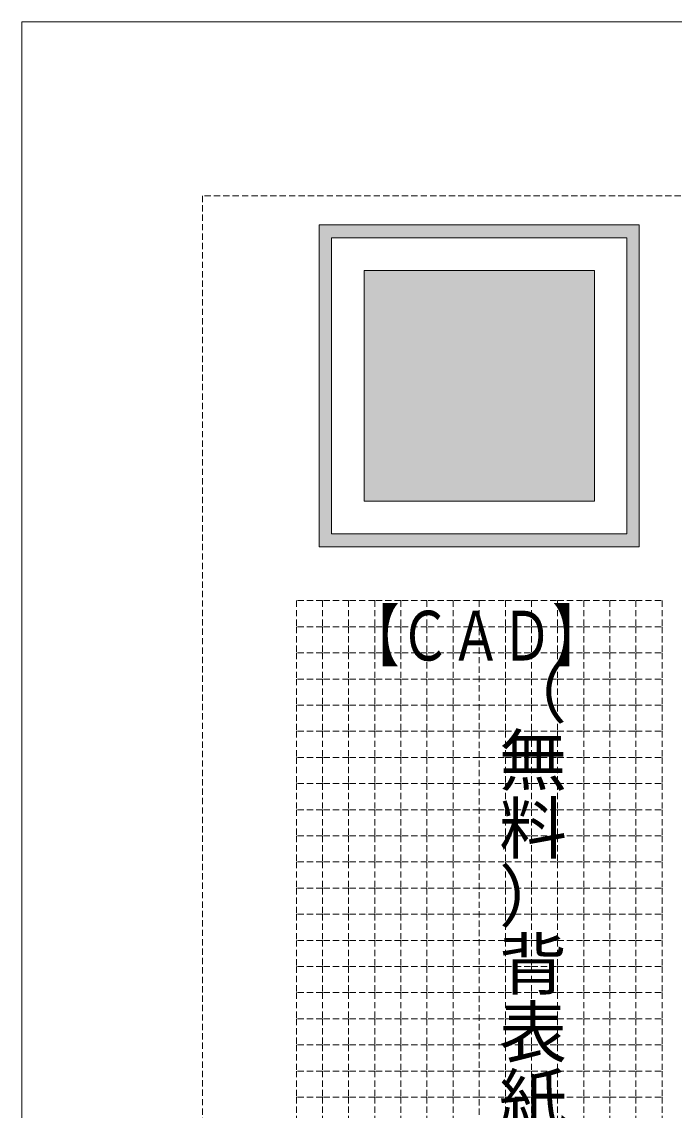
# Model space of a CAD drawing. Units: millimetres on the paper. Extents: x -148 to 311, y -210 to 210.
# Drawn here: x -148 to -23.1, y 1.8 to 210 of the extents above; entities that cross this region are included whole.
import ezdxf
from ezdxf.enums import TextEntityAlignment as Align

# ---------------------------------------------------------------- set-up
doc = ezdxf.new("R2010")
doc.units = ezdxf.units.MM
doc.linetypes.add('DASHED1', pattern=[1.8, 1.2, -0.6])
doc.layers.add('0-0', color=3, linetype='DASHED1', lineweight=9)
doc.styles.add('@ＭＳ ゴシック', font='')
doc.styles.add('ＭＳ ゴシック', font='')
doc.styles.get('@ＭＳ ゴシック').set_extended_font_data('@MS Gothic')
doc.styles.get('ＭＳ ゴシック').set_extended_font_data('MS Gothic')

msp = doc.modelspace()

# ---------------------------------------------------------------- linework, layer by layer
at = {"layer": '0-0'}
for p, q in [((-7.434, 176.701), (-113.434, 176.701)), ((-113.434, 176.701), (-113.434, -126.299)), ((-70.434, 99.261), (-70.434, 94.261)), ((-65.434, 99.261), (-65.434, 94.261)), ((-60.434, 99.261), (-60.434, -105.739)), ((-55.434, 99.261), (-55.434, 94.261)), ((-50.434, 99.261), (-50.434, 94.261)), ((-70.434, 94.261), (-70.434, 89.261)), ((-65.434, 94.261), (-65.434, 89.261)), ((-55.434, 94.261), (-55.434, 89.261)), ((-50.434, 94.261), (-50.434, 89.261)), ((-70.434, 89.261), (-70.434, 84.261)), ((-65.434, 89.261), (-65.434, 84.261)), ((-55.434, 89.261), (-55.434, 84.261)), ((-50.434, 89.261), (-50.434, 84.261)), ((-70.434, 84.261), (-70.434, 79.261)), ((-65.434, 84.261), (-65.434, 79.261)), ((-55.434, 84.261), (-55.434, 79.261)), ((-50.434, 84.261), (-50.434, 79.261)), ((-70.434, 79.261), (-70.434, 74.261)), ((-65.434, 79.261), (-65.434, 74.261)), ((-55.434, 79.261), (-55.434, 74.261)), ((-50.434, 79.261), (-50.434, 74.261)), ((-70.434, 74.261), (-70.434, 69.261)), ((-65.434, 74.261), (-65.434, 69.261)), ((-55.434, 74.261), (-55.434, 69.261)), ((-50.434, 74.261), (-50.434, 69.261)), ((-70.434, 69.261), (-70.434, 64.261)), ((-65.434, 69.261), (-65.434, 64.261)), ((-55.434, 69.261), (-55.434, 64.261)), ((-50.434, 69.261), (-50.434, 64.261)), ((-70.434, 64.261), (-70.434, 59.261)), ((-65.434, 64.261), (-65.434, 59.261)), ((-55.434, 64.261), (-55.434, 59.261)), ((-50.434, 64.261), (-50.434, 59.261)), ((-70.434, 59.261), (-70.434, 54.261)), ((-65.434, 59.261), (-65.434, 54.261)), ((-55.434, 59.261), (-55.434, 54.261)), ((-50.434, 59.261), (-50.434, 54.261)), ((-70.434, 54.261), (-70.434, 49.261)), ((-65.434, 54.261), (-65.434, 49.261)), ((-55.434, 54.261), (-55.434, 49.261)), ((-50.434, 54.261), (-50.434, 49.261)), ((-70.434, 49.261), (-70.434, 44.261)), ((-65.434, 49.261), (-65.434, 44.261)), ((-55.434, 49.261), (-55.434, 44.261)), ((-50.434, 49.261), (-50.434, 44.261)), ((-70.434, 44.261), (-70.434, 39.261)), ((-65.434, 44.261), (-65.434, 39.261)), ((-55.434, 44.261), (-55.434, 39.261)), ((-50.434, 44.261), (-50.434, 39.261)), ((-70.434, 39.261), (-70.434, 34.261)), ((-65.434, 39.261), (-65.434, 34.261)), ((-55.434, 39.261), (-55.434, 34.261)), ((-50.434, 39.261), (-50.434, 34.261)), ((-70.434, 34.261), (-70.434, 29.261)), ((-65.434, 34.261), (-65.434, 29.261)), ((-55.434, 34.261), (-55.434, 29.261)), ((-50.434, 34.261), (-50.434, 29.261)), ((-70.434, 29.261), (-70.434, 24.261)), ((-65.434, 29.261), (-65.434, 24.261)), ((-55.434, 29.261), (-55.434, 24.261)), ((-50.434, 29.261), (-50.434, 24.261)), ((-70.434, 24.261), (-70.434, 19.261)), ((-65.434, 24.261), (-65.434, 19.261)), ((-55.434, 24.261), (-55.434, 19.261)), ((-50.434, 24.261), (-50.434, 19.261)), ((-70.434, 19.261), (-70.434, 14.261)), ((-65.434, 19.261), (-65.434, 14.261)), ((-55.434, 19.261), (-55.434, 14.261)), ((-50.434, 19.261), (-50.434, 14.261)), ((-70.434, 14.261), (-70.434, 9.261)), ((-65.434, 14.261), (-65.434, 9.261)), ((-55.434, 14.261), (-55.434, 9.261)), ((-50.434, 14.261), (-50.434, 9.261)), ((-70.434, 9.261), (-70.434, 4.261)), ((-65.434, 9.261), (-65.434, 4.261)), ((-55.434, 9.261), (-55.434, 4.261)), ((-50.434, 9.261), (-50.434, 4.261)), ((-70.434, 4.261), (-70.434, -0.739)), ((-65.434, 4.261), (-65.434, -0.739)), ((-55.434, 4.261), (-55.434, -0.739)), ((-50.434, 4.261), (-50.434, -0.739))]:
    msp.add_line(p, q, dxfattribs=at)
at = {"layer": '0-0', "color": 7, "linetype": 'Continuous'}
for p, q in [((-91.057, 109.562), (-91.057, 171.124)), ((-29.81, 171.124), (-29.81, 109.562)), ((-88.678, 168.655), (-32.189, 168.655)), ((-88.678, 112.031), (-88.678, 168.655)), ((-32.189, 168.655), (-32.189, 112.031)), ((-32.189, 146.638), (-32.189, 168.655)), ((-82.484, 162.427), (-38.383, 162.427)), ((-82.484, 162.427), (-38.383, 162.427)), ((-82.484, 118.259), (-82.484, 162.427)), ((-38.383, 162.427), (-38.383, 118.259)), ((-82.484, 118.259), (-82.484, 140.343)), ((-91.057, 109.562), (-91.057, 131.579)), ((-38.383, 118.259), (-82.484, 118.259)), ((-29.81, 109.562), (-91.057, 109.562))]:
    msp.add_line(p, q, dxfattribs=at)
for points in [[(148, 210), (-148, 210), (-148, -210)], [(-91.057, 171.124), (-30.262, 171.124), (-29.81, 171.124)], [(-32.189, 112.031), (-74.565, 112.031), (-88.678, 112.031), (-74.428, 112.031)]]:
    msp.add_lwpolyline(points, dxfattribs=at)
at = {"layer": '0-0'}
for points in [[(-90.434, 99.261), (-95.434, 99.261), (-95.434, 94.261)], [(-85.434, 99.261), (-90.434, 99.261), (-90.434, 94.261)], [(-80.434, 99.261), (-85.434, 99.261), (-85.434, 94.261)], [(-75.434, 99.261), (-80.434, 99.261), (-80.434, 94.261)], [(-70.434, 99.261), (-75.434, 99.261), (-75.434, 94.261)], [(-60.434, 99.261), (-65.434, 99.261), (-70.434, 99.261)], [(-60.434, 99.261), (-55.434, 99.261), (-50.434, 99.261)], [(-50.434, 99.261), (-45.434, 99.261), (-45.434, 94.261)], [(-45.434, 99.261), (-40.434, 99.261), (-40.434, 94.261)], [(-40.434, 99.261), (-35.434, 99.261), (-35.434, 94.261)], [(-35.434, 99.261), (-30.434, 99.261), (-30.434, 94.261)], [(-30.434, 99.261), (-25.434, 99.261), (-25.434, 94.261)], [(-90.434, 94.261), (-95.434, 94.261), (-95.434, 89.261)], [(-85.434, 94.261), (-90.434, 94.261), (-90.434, 89.261)], [(-80.434, 94.261), (-85.434, 94.261), (-85.434, 89.261)], [(-75.434, 94.261), (-80.434, 94.261), (-80.434, 89.261)], [(-70.434, 94.261), (-75.434, 94.261), (-75.434, 89.261)], [(-60.434, 94.261), (-65.434, 94.261), (-70.434, 94.261)], [(-60.434, 94.261), (-55.434, 94.261), (-50.434, 94.261)], [(-50.434, 94.261), (-45.434, 94.261), (-45.434, 89.261)], [(-45.434, 94.261), (-40.434, 94.261), (-40.434, 89.261)], [(-40.434, 94.261), (-35.434, 94.261), (-35.434, 89.261)], [(-35.434, 94.261), (-30.434, 94.261), (-30.434, 89.261)], [(-30.434, 94.261), (-25.434, 94.261), (-25.434, 89.261)], [(-90.434, 89.261), (-95.434, 89.261), (-95.434, 84.261)], [(-85.434, 89.261), (-90.434, 89.261), (-90.434, 84.261)], [(-80.434, 89.261), (-85.434, 89.261), (-85.434, 84.261)], [(-75.434, 89.261), (-80.434, 89.261), (-80.434, 84.261)], [(-70.434, 89.261), (-75.434, 89.261), (-75.434, 84.261)], [(-60.434, 89.261), (-65.434, 89.261), (-70.434, 89.261)], [(-60.434, 89.261), (-55.434, 89.261), (-50.434, 89.261)], [(-50.434, 89.261), (-45.434, 89.261), (-45.434, 84.261)], [(-45.434, 89.261), (-40.434, 89.261), (-40.434, 84.261)], [(-40.434, 89.261), (-35.434, 89.261), (-35.434, 84.261)], [(-35.434, 89.261), (-30.434, 89.261), (-30.434, 84.261)], [(-30.434, 89.261), (-25.434, 89.261), (-25.434, 84.261)], [(-90.434, 84.261), (-95.434, 84.261), (-95.434, 79.261)], [(-85.434, 84.261), (-90.434, 84.261), (-90.434, 79.261)], [(-80.434, 84.261), (-85.434, 84.261), (-85.434, 79.261)], [(-75.434, 84.261), (-80.434, 84.261), (-80.434, 79.261)], [(-70.434, 84.261), (-75.434, 84.261), (-75.434, 79.261)], [(-60.434, 84.261), (-65.434, 84.261), (-70.434, 84.261)], [(-60.434, 84.261), (-55.434, 84.261), (-50.434, 84.261)], [(-50.434, 84.261), (-45.434, 84.261), (-45.434, 79.261)], [(-45.434, 84.261), (-40.434, 84.261), (-40.434, 79.261)], [(-40.434, 84.261), (-35.434, 84.261), (-35.434, 79.261)], [(-35.434, 84.261), (-30.434, 84.261), (-30.434, 79.261)], [(-30.434, 84.261), (-25.434, 84.261), (-25.434, 79.261)], [(-90.434, 79.261), (-95.434, 79.261), (-95.434, 74.261)], [(-85.434, 79.261), (-90.434, 79.261), (-90.434, 74.261)], [(-80.434, 79.261), (-85.434, 79.261), (-85.434, 74.261)], [(-75.434, 79.261), (-80.434, 79.261), (-80.434, 74.261)], [(-70.434, 79.261), (-75.434, 79.261), (-75.434, 74.261)], [(-60.434, 79.261), (-65.434, 79.261), (-70.434, 79.261)], [(-60.434, 79.261), (-55.434, 79.261), (-50.434, 79.261)], [(-50.434, 79.261), (-45.434, 79.261), (-45.434, 74.261)], [(-45.434, 79.261), (-40.434, 79.261), (-40.434, 74.261)], [(-40.434, 79.261), (-35.434, 79.261), (-35.434, 74.261)], [(-35.434, 79.261), (-30.434, 79.261), (-30.434, 74.261)], [(-30.434, 79.261), (-25.434, 79.261), (-25.434, 74.261)], [(-90.434, 74.261), (-95.434, 74.261), (-95.434, 69.261)], [(-85.434, 74.261), (-90.434, 74.261), (-90.434, 69.261)], [(-80.434, 74.261), (-85.434, 74.261), (-85.434, 69.261)], [(-75.434, 74.261), (-80.434, 74.261), (-80.434, 69.261)], [(-70.434, 74.261), (-75.434, 74.261), (-75.434, 69.261)], [(-60.434, 74.261), (-65.434, 74.261), (-70.434, 74.261)], [(-60.434, 74.261), (-55.434, 74.261), (-50.434, 74.261)], [(-50.434, 74.261), (-45.434, 74.261), (-45.434, 69.261)], [(-45.434, 74.261), (-40.434, 74.261), (-40.434, 69.261)], [(-40.434, 74.261), (-35.434, 74.261), (-35.434, 69.261)], [(-35.434, 74.261), (-30.434, 74.261), (-30.434, 69.261)], [(-30.434, 74.261), (-25.434, 74.261), (-25.434, 69.261)], [(-90.434, 69.261), (-95.434, 69.261), (-95.434, 64.261)], [(-85.434, 69.261), (-90.434, 69.261), (-90.434, 64.261)], [(-80.434, 69.261), (-85.434, 69.261), (-85.434, 64.261)], [(-75.434, 69.261), (-80.434, 69.261), (-80.434, 64.261)], [(-70.434, 69.261), (-75.434, 69.261), (-75.434, 64.261)], [(-60.434, 69.261), (-65.434, 69.261), (-70.434, 69.261)], [(-60.434, 69.261), (-55.434, 69.261), (-50.434, 69.261)], [(-50.434, 69.261), (-45.434, 69.261), (-45.434, 64.261)], [(-45.434, 69.261), (-40.434, 69.261), (-40.434, 64.261)], [(-40.434, 69.261), (-35.434, 69.261), (-35.434, 64.261)], [(-35.434, 69.261), (-30.434, 69.261), (-30.434, 64.261)], [(-30.434, 69.261), (-25.434, 69.261), (-25.434, 64.261)], [(-90.434, 64.261), (-95.434, 64.261), (-95.434, 59.261)], [(-85.434, 64.261), (-90.434, 64.261), (-90.434, 59.261)], [(-80.434, 64.261), (-85.434, 64.261), (-85.434, 59.261)], [(-75.434, 64.261), (-80.434, 64.261), (-80.434, 59.261)], [(-70.434, 64.261), (-75.434, 64.261), (-75.434, 59.261)], [(-60.434, 64.261), (-65.434, 64.261), (-70.434, 64.261)], [(-60.434, 64.261), (-55.434, 64.261), (-50.434, 64.261)], [(-50.434, 64.261), (-45.434, 64.261), (-45.434, 59.261)], [(-45.434, 64.261), (-40.434, 64.261), (-40.434, 59.261)], [(-40.434, 64.261), (-35.434, 64.261), (-35.434, 59.261)], [(-35.434, 64.261), (-30.434, 64.261), (-30.434, 59.261)], [(-30.434, 64.261), (-25.434, 64.261), (-25.434, 59.261)], [(-90.434, 59.261), (-95.434, 59.261), (-95.434, 54.261)], [(-85.434, 59.261), (-90.434, 59.261), (-90.434, 54.261)], [(-80.434, 59.261), (-85.434, 59.261), (-85.434, 54.261)], [(-75.434, 59.261), (-80.434, 59.261), (-80.434, 54.261)], [(-70.434, 59.261), (-75.434, 59.261), (-75.434, 54.261)], [(-60.434, 59.261), (-65.434, 59.261), (-70.434, 59.261)], [(-60.434, 59.261), (-55.434, 59.261), (-50.434, 59.261)], [(-50.434, 59.261), (-45.434, 59.261), (-45.434, 54.261)], [(-45.434, 59.261), (-40.434, 59.261), (-40.434, 54.261)], [(-40.434, 59.261), (-35.434, 59.261), (-35.434, 54.261)], [(-35.434, 59.261), (-30.434, 59.261), (-30.434, 54.261)], [(-30.434, 59.261), (-25.434, 59.261), (-25.434, 54.261)], [(-90.434, 54.261), (-95.434, 54.261), (-95.434, 49.261)], [(-85.434, 54.261), (-90.434, 54.261), (-90.434, 49.261)], [(-80.434, 54.261), (-85.434, 54.261), (-85.434, 49.261)], [(-75.434, 54.261), (-80.434, 54.261), (-80.434, 49.261)], [(-70.434, 54.261), (-75.434, 54.261), (-75.434, 49.261)], [(-60.434, 54.261), (-65.434, 54.261), (-70.434, 54.261)], [(-60.434, 54.261), (-55.434, 54.261), (-50.434, 54.261)], [(-50.434, 54.261), (-45.434, 54.261), (-45.434, 49.261)], [(-45.434, 54.261), (-40.434, 54.261), (-40.434, 49.261)], [(-40.434, 54.261), (-35.434, 54.261), (-35.434, 49.261)], [(-35.434, 54.261), (-30.434, 54.261), (-30.434, 49.261)], [(-30.434, 54.261), (-25.434, 54.261), (-25.434, 49.261)], [(-90.434, 49.261), (-95.434, 49.261), (-95.434, 44.261)], [(-85.434, 49.261), (-90.434, 49.261), (-90.434, 44.261)], [(-80.434, 49.261), (-85.434, 49.261), (-85.434, 44.261)], [(-75.434, 49.261), (-80.434, 49.261), (-80.434, 44.261)], [(-70.434, 49.261), (-75.434, 49.261), (-75.434, 44.261)], [(-60.434, 49.261), (-65.434, 49.261), (-70.434, 49.261)], [(-60.434, 49.261), (-55.434, 49.261), (-50.434, 49.261)], [(-50.434, 49.261), (-45.434, 49.261), (-45.434, 44.261)], [(-45.434, 49.261), (-40.434, 49.261), (-40.434, 44.261)], [(-40.434, 49.261), (-35.434, 49.261), (-35.434, 44.261)], [(-35.434, 49.261), (-30.434, 49.261), (-30.434, 44.261)], [(-30.434, 49.261), (-25.434, 49.261), (-25.434, 44.261)], [(-90.434, 44.261), (-95.434, 44.261), (-95.434, 39.261)], [(-85.434, 44.261), (-90.434, 44.261), (-90.434, 39.261)], [(-80.434, 44.261), (-85.434, 44.261), (-85.434, 39.261)], [(-75.434, 44.261), (-80.434, 44.261), (-80.434, 39.261)], [(-70.434, 44.261), (-75.434, 44.261), (-75.434, 39.261)], [(-60.434, 44.261), (-65.434, 44.261), (-70.434, 44.261)], [(-60.434, 44.261), (-55.434, 44.261), (-50.434, 44.261)], [(-50.434, 44.261), (-45.434, 44.261), (-45.434, 39.261)], [(-45.434, 44.261), (-40.434, 44.261), (-40.434, 39.261)], [(-40.434, 44.261), (-35.434, 44.261), (-35.434, 39.261)], [(-35.434, 44.261), (-30.434, 44.261), (-30.434, 39.261)], [(-30.434, 44.261), (-25.434, 44.261), (-25.434, 39.261)], [(-90.434, 39.261), (-95.434, 39.261), (-95.434, 34.261)], [(-85.434, 39.261), (-90.434, 39.261), (-90.434, 34.261)], [(-80.434, 39.261), (-85.434, 39.261), (-85.434, 34.261)], [(-75.434, 39.261), (-80.434, 39.261), (-80.434, 34.261)], [(-70.434, 39.261), (-75.434, 39.261), (-75.434, 34.261)], [(-60.434, 39.261), (-65.434, 39.261), (-70.434, 39.261)], [(-60.434, 39.261), (-55.434, 39.261), (-50.434, 39.261)], [(-50.434, 39.261), (-45.434, 39.261), (-45.434, 34.261)], [(-45.434, 39.261), (-40.434, 39.261), (-40.434, 34.261)], [(-40.434, 39.261), (-35.434, 39.261), (-35.434, 34.261)], [(-35.434, 39.261), (-30.434, 39.261), (-30.434, 34.261)], [(-30.434, 39.261), (-25.434, 39.261), (-25.434, 34.261)], [(-90.434, 34.261), (-95.434, 34.261), (-95.434, 29.261)], [(-85.434, 34.261), (-90.434, 34.261), (-90.434, 29.261)], [(-80.434, 34.261), (-85.434, 34.261), (-85.434, 29.261)], [(-75.434, 34.261), (-80.434, 34.261), (-80.434, 29.261)], [(-70.434, 34.261), (-75.434, 34.261), (-75.434, 29.261)], [(-60.434, 34.261), (-65.434, 34.261), (-70.434, 34.261)], [(-60.434, 34.261), (-55.434, 34.261), (-50.434, 34.261)], [(-50.434, 34.261), (-45.434, 34.261), (-45.434, 29.261)], [(-45.434, 34.261), (-40.434, 34.261), (-40.434, 29.261)], [(-40.434, 34.261), (-35.434, 34.261), (-35.434, 29.261)], [(-35.434, 34.261), (-30.434, 34.261), (-30.434, 29.261)], [(-30.434, 34.261), (-25.434, 34.261), (-25.434, 29.261)], [(-90.434, 29.261), (-95.434, 29.261), (-95.434, 24.261)], [(-85.434, 29.261), (-90.434, 29.261), (-90.434, 24.261)], [(-80.434, 29.261), (-85.434, 29.261), (-85.434, 24.261)], [(-75.434, 29.261), (-80.434, 29.261), (-80.434, 24.261)], [(-70.434, 29.261), (-75.434, 29.261), (-75.434, 24.261)], [(-60.434, 29.261), (-65.434, 29.261), (-70.434, 29.261)], [(-60.434, 29.261), (-55.434, 29.261), (-50.434, 29.261)], [(-50.434, 29.261), (-45.434, 29.261), (-45.434, 24.261)], [(-45.434, 29.261), (-40.434, 29.261), (-40.434, 24.261)], [(-40.434, 29.261), (-35.434, 29.261), (-35.434, 24.261)], [(-35.434, 29.261), (-30.434, 29.261), (-30.434, 24.261)], [(-30.434, 29.261), (-25.434, 29.261), (-25.434, 24.261)], [(-90.434, 24.261), (-95.434, 24.261), (-95.434, 19.261)], [(-85.434, 24.261), (-90.434, 24.261), (-90.434, 19.261)], [(-80.434, 24.261), (-85.434, 24.261), (-85.434, 19.261)], [(-75.434, 24.261), (-80.434, 24.261), (-80.434, 19.261)], [(-70.434, 24.261), (-75.434, 24.261), (-75.434, 19.261)], [(-60.434, 24.261), (-65.434, 24.261), (-70.434, 24.261)], [(-60.434, 24.261), (-55.434, 24.261), (-50.434, 24.261)], [(-50.434, 24.261), (-45.434, 24.261), (-45.434, 19.261)], [(-45.434, 24.261), (-40.434, 24.261), (-40.434, 19.261)], [(-40.434, 24.261), (-35.434, 24.261), (-35.434, 19.261)], [(-35.434, 24.261), (-30.434, 24.261), (-30.434, 19.261)], [(-30.434, 24.261), (-25.434, 24.261), (-25.434, 19.261)], [(-90.434, 19.261), (-95.434, 19.261), (-95.434, 14.261)], [(-85.434, 19.261), (-90.434, 19.261), (-90.434, 14.261)], [(-80.434, 19.261), (-85.434, 19.261), (-85.434, 14.261)], [(-75.434, 19.261), (-80.434, 19.261), (-80.434, 14.261)], [(-70.434, 19.261), (-75.434, 19.261), (-75.434, 14.261)], [(-60.434, 19.261), (-65.434, 19.261), (-70.434, 19.261)], [(-60.434, 19.261), (-55.434, 19.261), (-50.434, 19.261)], [(-50.434, 19.261), (-45.434, 19.261), (-45.434, 14.261)], [(-45.434, 19.261), (-40.434, 19.261), (-40.434, 14.261)], [(-40.434, 19.261), (-35.434, 19.261), (-35.434, 14.261)], [(-35.434, 19.261), (-30.434, 19.261), (-30.434, 14.261)], [(-30.434, 19.261), (-25.434, 19.261), (-25.434, 14.261)], [(-90.434, 14.261), (-95.434, 14.261), (-95.434, 9.261)], [(-85.434, 14.261), (-90.434, 14.261), (-90.434, 9.261)], [(-80.434, 14.261), (-85.434, 14.261), (-85.434, 9.261)], [(-75.434, 14.261), (-80.434, 14.261), (-80.434, 9.261)], [(-70.434, 14.261), (-75.434, 14.261), (-75.434, 9.261)], [(-60.434, 14.261), (-65.434, 14.261), (-70.434, 14.261)], [(-60.434, 14.261), (-55.434, 14.261), (-50.434, 14.261)], [(-50.434, 14.261), (-45.434, 14.261), (-45.434, 9.261)], [(-45.434, 14.261), (-40.434, 14.261), (-40.434, 9.261)], [(-40.434, 14.261), (-35.434, 14.261), (-35.434, 9.261)], [(-35.434, 14.261), (-30.434, 14.261), (-30.434, 9.261)], [(-30.434, 14.261), (-25.434, 14.261), (-25.434, 9.261)], [(-90.434, 9.261), (-95.434, 9.261), (-95.434, 4.261)], [(-85.434, 9.261), (-90.434, 9.261), (-90.434, 4.261)], [(-80.434, 9.261), (-85.434, 9.261), (-85.434, 4.261)], [(-75.434, 9.261), (-80.434, 9.261), (-80.434, 4.261)], [(-70.434, 9.261), (-75.434, 9.261), (-75.434, 4.261)], [(-60.434, 9.261), (-65.434, 9.261), (-70.434, 9.261)], [(-60.434, 9.261), (-55.434, 9.261), (-50.434, 9.261)], [(-50.434, 9.261), (-45.434, 9.261), (-45.434, 4.261)], [(-45.434, 9.261), (-40.434, 9.261), (-40.434, 4.261)], [(-40.434, 9.261), (-35.434, 9.261), (-35.434, 4.261)], [(-35.434, 9.261), (-30.434, 9.261), (-30.434, 4.261)], [(-30.434, 9.261), (-25.434, 9.261), (-25.434, 4.261)], [(-90.434, 4.261), (-95.434, 4.261), (-95.434, -0.739)], [(-85.434, 4.261), (-90.434, 4.261), (-90.434, -0.739)], [(-80.434, 4.261), (-85.434, 4.261), (-85.434, -0.739)], [(-75.434, 4.261), (-80.434, 4.261), (-80.434, -0.739)], [(-70.434, 4.261), (-75.434, 4.261), (-75.434, -0.739)], [(-60.434, 4.261), (-65.434, 4.261), (-70.434, 4.261)], [(-60.434, 4.261), (-55.434, 4.261), (-50.434, 4.261)], [(-50.434, 4.261), (-45.434, 4.261), (-45.434, -0.739)], [(-45.434, 4.261), (-40.434, 4.261), (-40.434, -0.739)], [(-40.434, 4.261), (-35.434, 4.261), (-35.434, -0.739)], [(-35.434, 4.261), (-30.434, 4.261), (-30.434, -0.739)], [(-30.434, 4.261), (-25.434, 4.261), (-25.434, -0.739)]]:
    msp.add_lwpolyline(points, dxfattribs=at)
at = {"layer": '0-0', "color": 7}
for points in [[(-91.057, 171.124), (-88.678, 168.655), (-91.057, 109.562), (-88.678, 112.031)], [(-29.81, 171.124), (-91.057, 171.124), (-88.678, 168.655)], [(-29.81, 171.124), (-88.678, 168.655), (-32.189, 168.655)], [(-29.81, 171.124), (-32.189, 168.655), (-32.189, 112.031)], [(-32.189, 112.031), (-29.81, 109.562), (-29.81, 171.124)], [(-88.678, 112.031), (-91.057, 109.562), (-29.81, 109.562)], [(-32.189, 112.031), (-88.678, 112.031), (-29.81, 109.562)]]:
    msp.add_solid(points, dxfattribs=at)
at = {"layer": '0-0', "color": 1}
msp.add_solid([(-82.484, 162.427), (-38.383, 162.427), (-82.484, 118.259), (-38.383, 118.259)], dxfattribs=at)

# ---------------------------------------------------------------- texts
at = {"layer": '0-0', "color": 7, "style": 'ＭＳ ゴシック', "width": 0.75}
msp.add_text('【ＣＡＤ】', height=9.531, dxfattribs=at).set_placement((-85.434, 84.925), align=Align.BOTTOM_LEFT)
at = {"layer": '0-0', "color": 7, "style": '@ＭＳ ゴシック'}
msp.add_text('（無料）背表紙テンプレート', height=9.531, rotation=270, dxfattribs=at).set_placement((-57.934, 88.379), align=Align.BOTTOM_LEFT)

doc.saveas('drawing.dxf')
